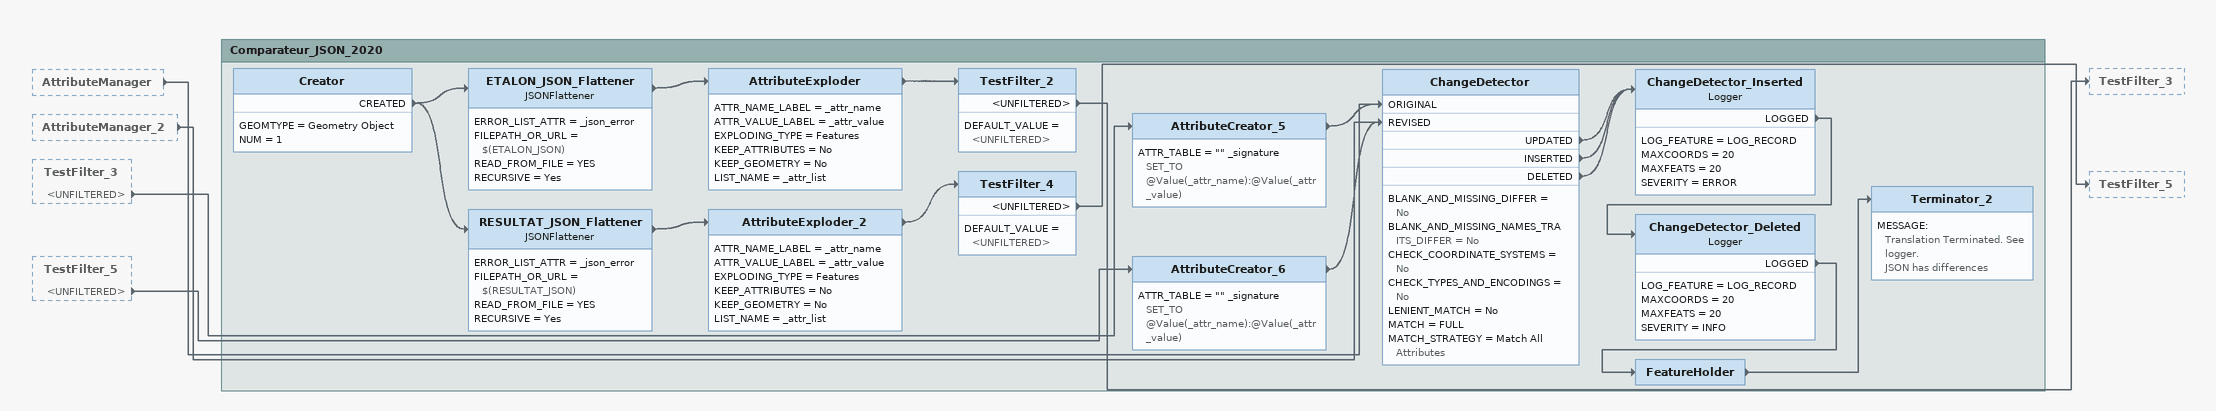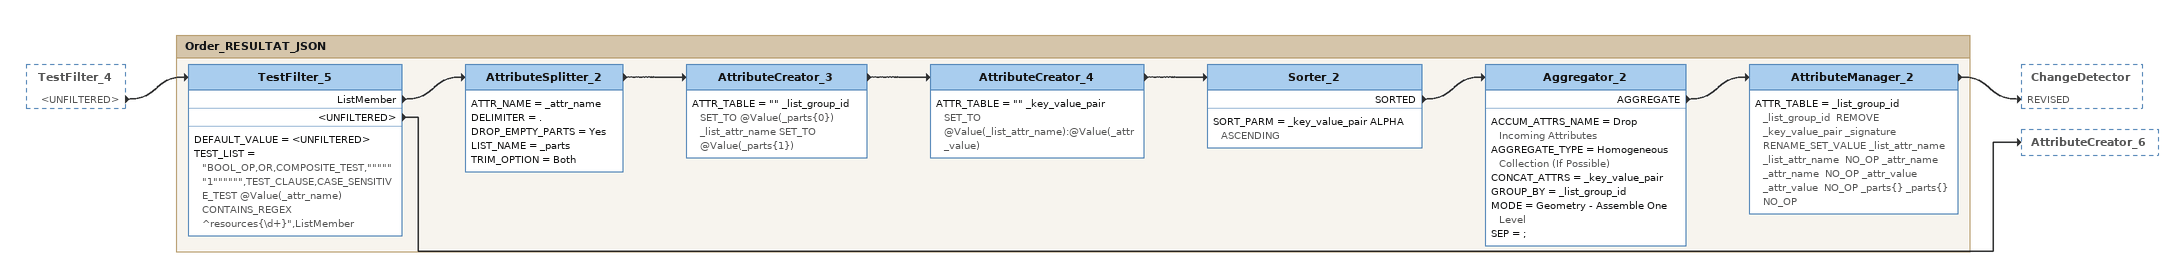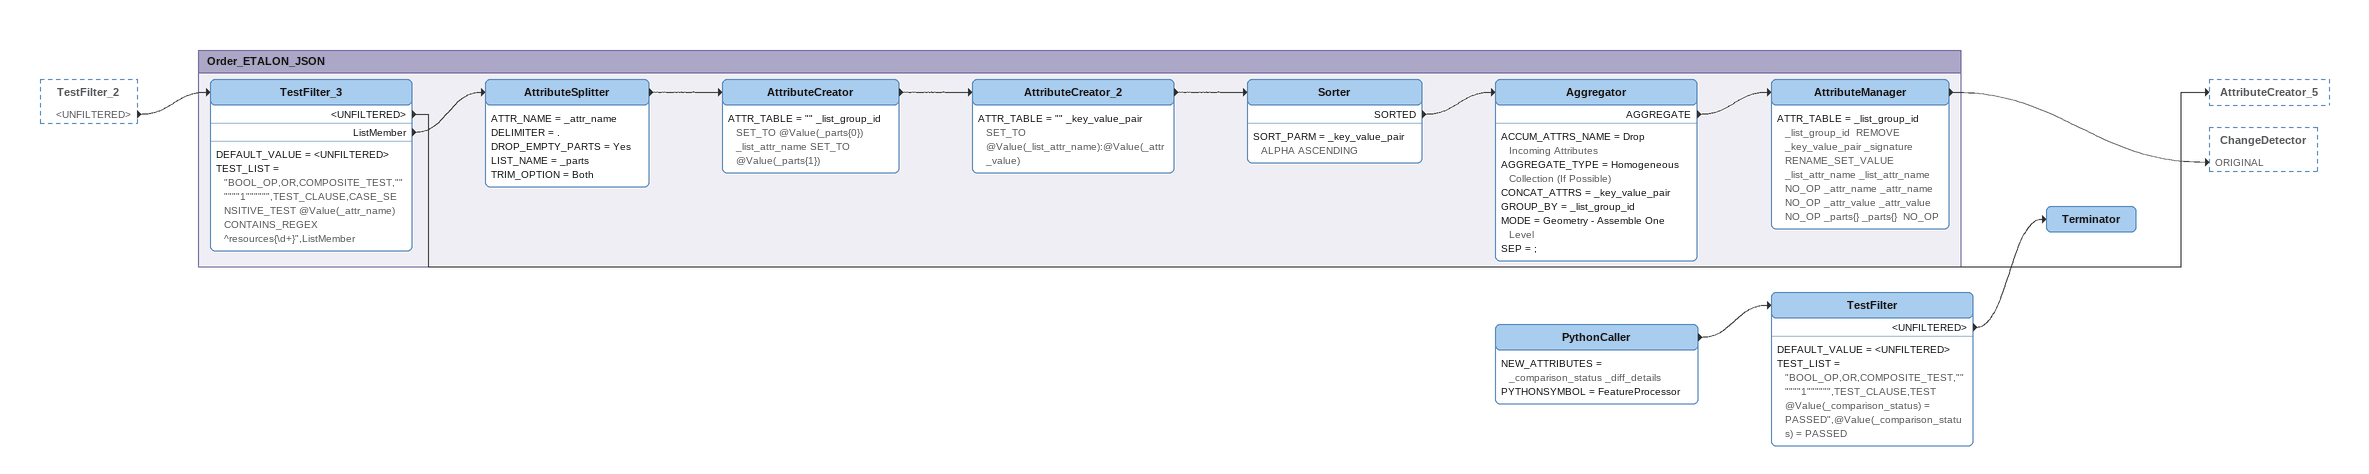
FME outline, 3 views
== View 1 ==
AttributeManager [outside]
    -> ChangeDetector [ORIGINAL]
AttributeManager_2 [outside]
    -> ChangeDetector [REVISED]
TestFilter_3 [outside]
    <UNFILTERED> -> AttributeCreator_5
TestFilter_5 [outside]
    <UNFILTERED> -> AttributeCreator_6

Bookmark: Comparateur_JSON_2020
Creator
    GEOMTYPE = Geometry Object
    NUM = 1
    CREATED -> ETALON_JSON_Flattener
    CREATED -> RESULTAT_JSON_Flattener
ETALON_JSON_Flattener: JSONFlattener
    ERROR_LIST_ATTR = _json_error
    FILEPATH_OR_URL = $(ETALON_JSON)
    READ_FROM_FILE = YES
    RECURSIVE = Yes
    -> AttributeExploder
AttributeExploder
    ATTR_NAME_LABEL = _attr_name
    ATTR_VALUE_LABEL = _attr_value
    EXPLODING_TYPE = Features
    KEEP_ATTRIBUTES = No
    KEEP_GEOMETRY = No
    LIST_NAME = _attr_list
    -> TestFilter_2
TestFilter_2
    DEFAULT_VALUE = <UNFILTERED>
    <UNFILTERED> -> TestFilter_3
AttributeCreator_5
    ATTR_TABLE = "" _signature SET_TO @Value(_attr_name):@Value(_attr_value)
    -> ChangeDetector [ORIGINAL]
RESULTAT_JSON_Flattener: JSONFlattener
    ERROR_LIST_ATTR = _json_error
    FILEPATH_OR_URL = $(RESULTAT_JSON)
    READ_FROM_FILE = YES
    RECURSIVE = Yes
    -> AttributeExploder_2
AttributeExploder_2
    ATTR_NAME_LABEL = _attr_name
    ATTR_VALUE_LABEL = _attr_value
    EXPLODING_TYPE = Features
    KEEP_ATTRIBUTES = No
    KEEP_GEOMETRY = No
    LIST_NAME = _attr_list
    -> TestFilter_4
TestFilter_4
    DEFAULT_VALUE = <UNFILTERED>
    <UNFILTERED> -> TestFilter_5
AttributeCreator_6
    ATTR_TABLE = "" _signature SET_TO @Value(_attr_name):@Value(_attr_value)
    -> ChangeDetector [REVISED]
ChangeDetector
    BLANK_AND_MISSING_DIFFER = No
    BLANK_AND_MISSING_NAMES_TRAITS_DIFFER = No
    CHECK_COORDINATE_SYSTEMS = No
    CHECK_TYPES_AND_ENCODINGS = No
    LENIENT_MATCH = No
    MATCH = FULL
    MATCH_STRATEGY = Match All Attributes
    UPDATED -> ChangeDetector_Inserted
    INSERTED -> ChangeDetector_Inserted
    DELETED -> ChangeDetector_Inserted
ChangeDetector_Inserted: Logger
    LOG_FEATURE = LOG_RECORD
    MAXCOORDS = 20
    MAXFEATS = 20
    SEVERITY = ERROR
    LOGGED -> ChangeDetector_Deleted
ChangeDetector_Deleted: Logger
    LOG_FEATURE = LOG_RECORD
    MAXCOORDS = 20
    MAXFEATS = 20
    SEVERITY = INFO
    LOGGED -> FeatureHolder
FeatureHolder
    -> Terminator_2
Terminator_2
    MESSAGE:
      Translation Terminated. See logger.
      JSON has differences

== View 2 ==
TestFilter_4 [outside]
    <UNFILTERED> -> TestFilter_5

Bookmark: Order_RESULTAT_JSON
TestFilter_5
    DEFAULT_VALUE = <UNFILTERED>
    TEST_LIST = "BOOL_OP,OR,COMPOSITE_TEST,""""""1"""""",TEST_CLAUSE,CASE_SENSITIVE_TEST @Value(_attr_name) CONTAINS_REGEX ^resources{\d+}",ListMember
    ListMember -> AttributeSplitter_2
    <UNFILTERED> -> AttributeCreator_6
AttributeSplitter_2
    ATTR_NAME = _attr_name
    DELIMITER = .
    DROP_EMPTY_PARTS = Yes
    LIST_NAME = _parts
    TRIM_OPTION = Both
    -> AttributeCreator_3
AttributeCreator_3
    ATTR_TABLE = "" _list_group_id SET_TO @Value(_parts{0})  _list_attr_name SET_TO @Value(_parts{1})
    -> AttributeCreator_4
AttributeCreator_4
    ATTR_TABLE = "" _key_value_pair SET_TO @Value(_list_attr_name):@Value(_attr_value)
    -> Sorter_2
Sorter_2
    SORT_PARM = _key_value_pair ALPHA ASCENDING
    SORTED -> Aggregator_2
Aggregator_2
    ACCUM_ATTRS_NAME = Drop Incoming Attributes
    AGGREGATE_TYPE = Homogeneous Collection (If Possible)
    CONCAT_ATTRS = _key_value_pair
    GROUP_BY = _list_group_id
    MODE = Geometry - Assemble One Level
    SEP = ;
    AGGREGATE -> AttributeManager_2
AttributeManager_2
    ATTR_TABLE = _list_group_id _list_group_id  REMOVE _key_value_pair _signature  RENAME_SET_VALUE _list_attr_name _list_attr_name  NO_OP _attr_name _attr_name  NO_OP _attr_value _attr_value  NO_OP _parts{} _parts{}  NO_OP
    -> ChangeDetector [REVISED]

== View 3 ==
TestFilter_2 [outside]
    <UNFILTERED> -> TestFilter_3
PythonCaller
    NEW_ATTRIBUTES = _comparison_status _diff_details
    PYTHONSYMBOL = FeatureProcessor
    -> TestFilter
TestFilter
    DEFAULT_VALUE = <UNFILTERED>
    TEST_LIST = "BOOL_OP,OR,COMPOSITE_TEST,""""""1"""""",TEST_CLAUSE,TEST @Value(_comparison_status) = PASSED",@Value(_comparison_status) = PASSED
    <UNFILTERED> -> Terminator
Terminator

Bookmark: Order_ETALON_JSON
TestFilter_3
    DEFAULT_VALUE = <UNFILTERED>
    TEST_LIST = "BOOL_OP,OR,COMPOSITE_TEST,""""""1"""""",TEST_CLAUSE,CASE_SENSITIVE_TEST @Value(_attr_name) CONTAINS_REGEX ^resources{\d+}",ListMember
    <UNFILTERED> -> AttributeCreator_5
    ListMember -> AttributeSplitter
AttributeSplitter
    ATTR_NAME = _attr_name
    DELIMITER = .
    DROP_EMPTY_PARTS = Yes
    LIST_NAME = _parts
    TRIM_OPTION = Both
    -> AttributeCreator
AttributeCreator
    ATTR_TABLE = "" _list_group_id SET_TO @Value(_parts{0})  _list_attr_name SET_TO @Value(_parts{1})
    -> AttributeCreator_2
AttributeCreator_2
    ATTR_TABLE = "" _key_value_pair SET_TO @Value(_list_attr_name):@Value(_attr_value)
    -> Sorter
Sorter
    SORT_PARM = _key_value_pair ALPHA ASCENDING
    SORTED -> Aggregator
Aggregator
    ACCUM_ATTRS_NAME = Drop Incoming Attributes
    AGGREGATE_TYPE = Homogeneous Collection (If Possible)
    CONCAT_ATTRS = _key_value_pair
    GROUP_BY = _list_group_id
    MODE = Geometry - Assemble One Level
    SEP = ;
    AGGREGATE -> AttributeManager
AttributeManager
    ATTR_TABLE = _list_group_id _list_group_id  REMOVE _key_value_pair _signature  RENAME_SET_VALUE _list_attr_name _list_attr_name  NO_OP _attr_name _attr_name  NO_OP _attr_value _attr_value  NO_OP _parts{} _parts{}  NO_OP
    -> ChangeDetector [ORIGINAL]
